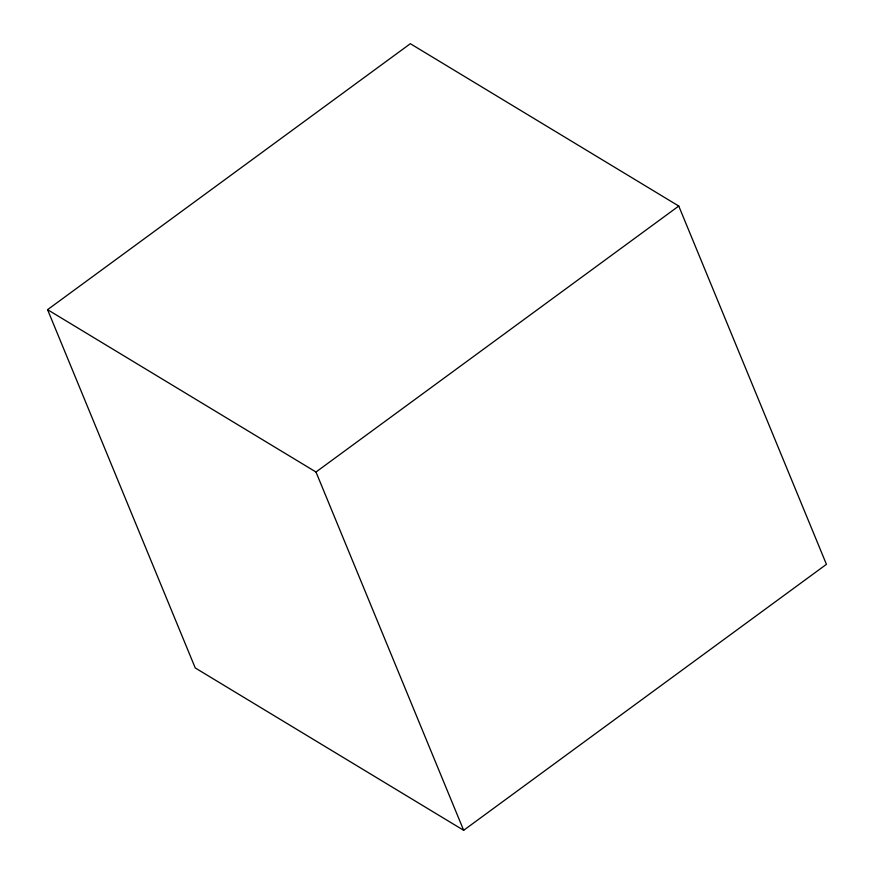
<?xml version="1.0" encoding="UTF-8"?>
<svg xmlns="http://www.w3.org/2000/svg" width="874" height="874" viewBox="0 0 874 874"><rect width="100%" height="100%" fill="white"/><g stroke="black" fill="none" stroke-linecap="round" stroke-linejoin="round"><path stroke-width="1.31" d="M47.567 309.669L410.343 43.7L678.759 206.046L826.433 564.331L463.657 830.3L195.241 667.954L47.567 309.669L315.984 472.015L463.657 830.3M315.984 472.015L678.759 206.046"/></g></svg>
